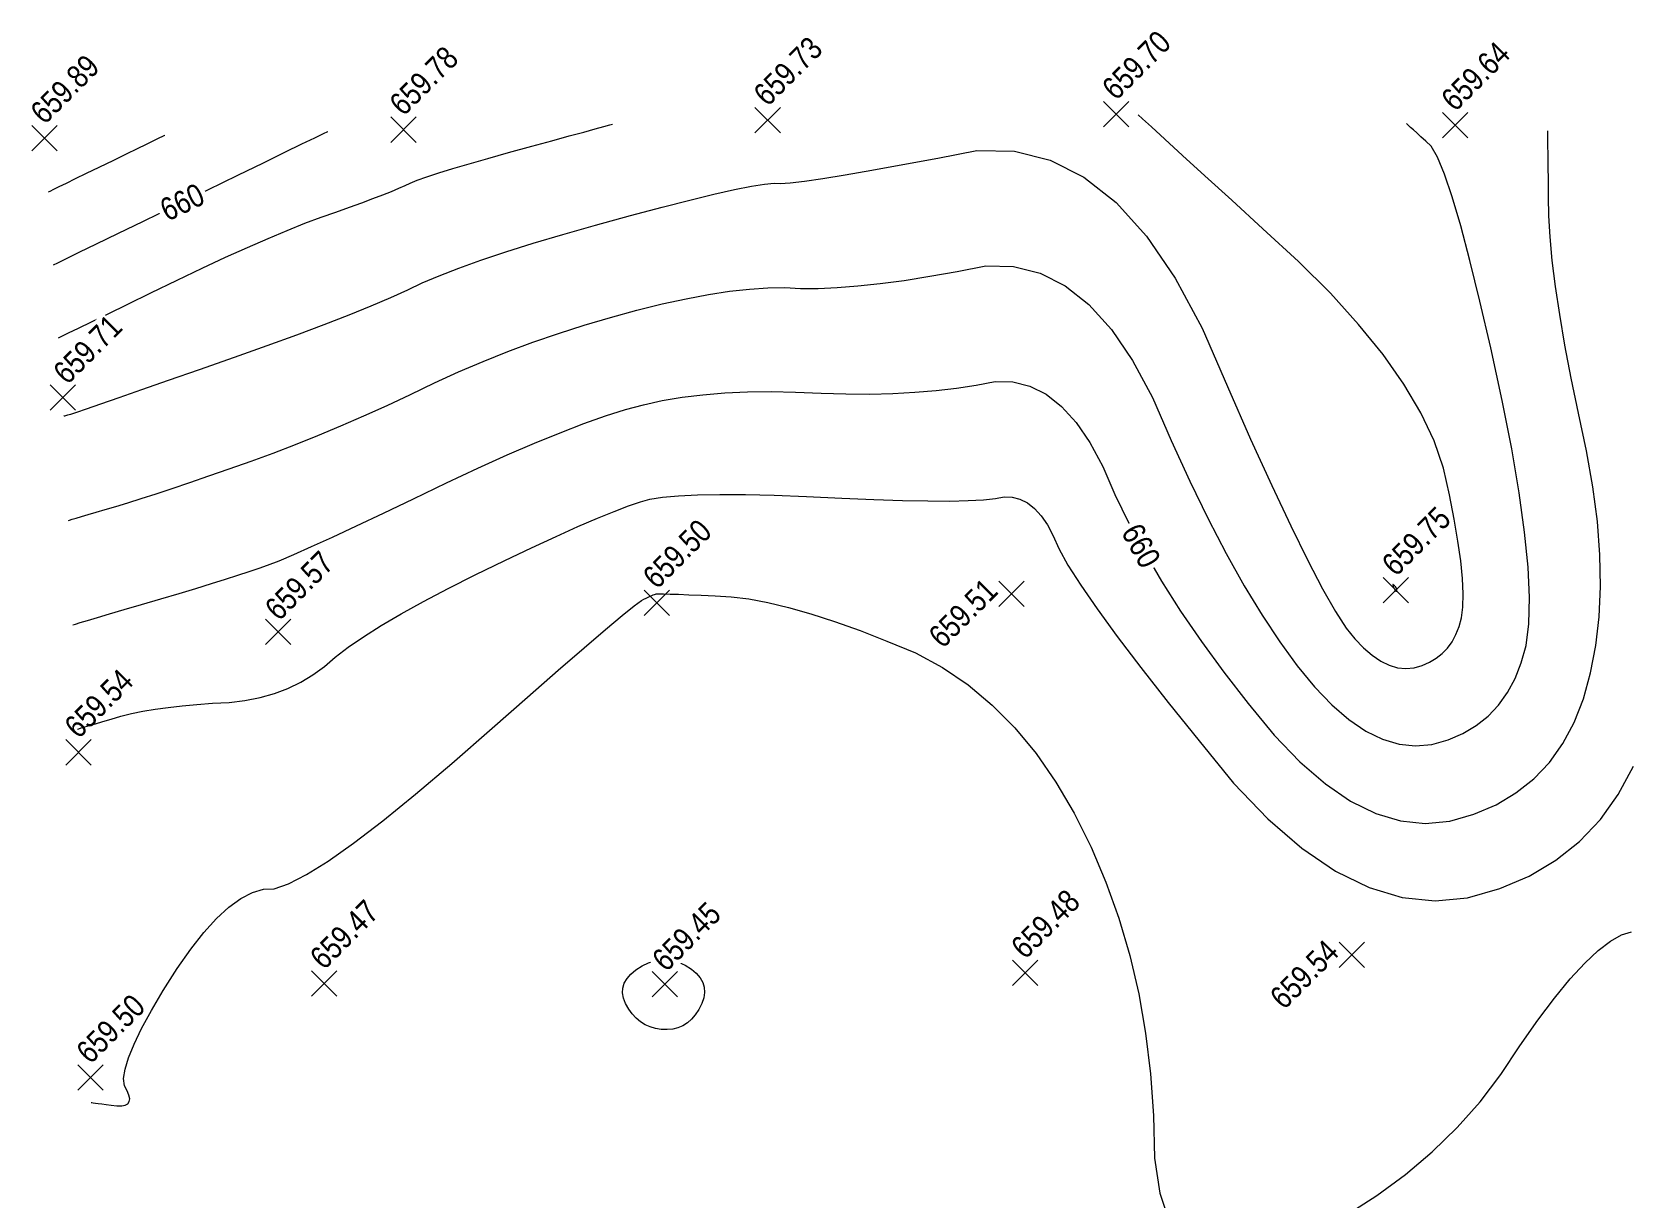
# Model space of a CAD drawing. Extents: x 408914 to 412362, y 6133812 to 6135729.
# Drawn here: x 410461.3 to 410524.1, y 6133899.8 to 6133945.8 of the extents above; entities that cross this region are included whole.
import ezdxf

# ---------------------------------------------------------------- set-up
doc = ezdxf.new("R2010")
doc.units = 0
doc.header["$LTSCALE"] = 5
doc.header["$PDMODE"] = 3
doc.header["$PDSIZE"] = 0.5
doc.layers.add('C-TOPO-MAJR', color=7, linetype='Continuous', lineweight=15, true_color=0xd3aa5f)
doc.layers.add('C-TOPO-MINR', color=7, linetype='Continuous', lineweight=13, true_color=0xe9d5af)
doc.layers.add('C-TOPO-MAJR-TEXT', color=7, linetype='Continuous', true_color=0x644b1b)
doc.layers.add('T-ELEVATION', color=48, linetype='Continuous', lineweight=18)
doc.layers.add('T-ELEVATION-T', color=48, linetype='Continuous', lineweight=18)
doc.styles.add('ELEVATION', font='ARIALN.TTF', dxfattribs={"height": 2.5})
doc.styles.get("Standard").update_dxf_attribs({"font": 'ARIALN.TTF'})

msp = doc.modelspace()

# ---------------------------------------------------------------- linework, layer by layer
at = {"layer": 'C-TOPO-MAJR', "flags": 128}
for points in [[(410462.117, 6133936.656), (410462.117, 6133936.656), (410462.286, 6133936.739), (410462.624, 6133936.903), (410463.131, 6133937.149), (410463.807, 6133937.478), (410464.651, 6133937.889), (410465.665, 6133938.382), (410466.848, 6133938.958), (410468.2, 6133939.615), (410469.382, 6133940.191), (410470.396, 6133940.684), (410471.241, 6133941.095), (410471.917, 6133941.424), (410472.424, 6133941.67), (410472.762, 6133941.835), (410472.931, 6133941.917), (410472.931, 6133941.917)], [(410462.884, 6133922.455), (410462.884, 6133922.455), (410462.98, 6133922.484), (410463.173, 6133922.541), (410463.462, 6133922.626), (410463.848, 6133922.74), (410464.33, 6133922.882), (410464.908, 6133923.052), (410465.583, 6133923.251), (410466.355, 6133923.479), (410467.072, 6133923.692), (410467.734, 6133923.892), (410468.342, 6133924.078), (410468.895, 6133924.251), (410469.393, 6133924.409), (410469.838, 6133924.554), (410470.227, 6133924.684), (410470.562, 6133924.801), (410471.019, 6133924.983), (410471.597, 6133925.229), (410472.297, 6133925.539), (410473.118, 6133925.913), (410474.061, 6133926.352), (410475.126, 6133926.855), (410476.312, 6133927.423), (410477.62, 6133928.054), (410478.853, 6133928.631), (410480.01, 6133929.154), (410481.093, 6133929.621), (410482.101, 6133930.033), (410483.034, 6133930.391), (410483.892, 6133930.694), (410484.675, 6133930.942), (410485.383, 6133931.135), (410486.128, 6133931.298), (410486.911, 6133931.43), (410487.731, 6133931.532), (410488.589, 6133931.603), (410489.484, 6133931.645), (410490.416, 6133931.655), (410491.386, 6133931.636), (410492.394, 6133931.586), (410493.368, 6133931.56), (410494.308, 6133931.558), (410495.215, 6133931.58), (410496.089, 6133931.627), (410496.929, 6133931.697), (410497.735, 6133931.792), (410498.508, 6133931.91), (410499.248, 6133932.053), (410499.954, 6133932.04), (410500.628, 6133931.871), (410501.269, 6133931.547), (410501.877, 6133931.067), (410502.452, 6133930.431), (410502.994, 6133929.64), (410503.503, 6133928.693), (410503.98, 6133927.59), (410504.525, 6133926.469), (410505.138, 6133925.329), (410505.82, 6133924.171), (410506.57, 6133922.994), (410507.388, 6133921.799), (410508.275, 6133920.586), (410509.231, 6133919.354), (410510.254, 6133918.103), (410511.27, 6133917.044), (410512.276, 6133916.176), (410513.274, 6133915.499), (410514.264, 6133915.014), (410515.245, 6133914.719), (410516.217, 6133914.616), (410517.181, 6133914.703), (410518.136, 6133914.982), (410519.007, 6133915.354), (410519.793, 6133915.819), (410520.495, 6133916.376), (410521.113, 6133917.026), (410521.646, 6133917.769), (410522.094, 6133918.604), (410522.459, 6133919.532), (410522.738, 6133920.553), (410522.942, 6133921.632), (410523.071, 6133922.768), (410523.124, 6133923.962), (410523.102, 6133925.214), (410523.004, 6133926.524), (410522.83, 6133927.891), (410522.581, 6133929.316), (410522.257, 6133930.798), (410521.972, 6133932.188), (410521.726, 6133933.486), (410521.52, 6133934.691), (410521.353, 6133935.804), (410521.225, 6133936.825), (410521.137, 6133937.753), (410521.089, 6133938.589), (410521.079, 6133939.333), (410521.071, 6133939.983), (410521.064, 6133940.541), (410521.058, 6133941.006), (410521.054, 6133941.377), (410521.05, 6133941.656), (410521.048, 6133941.842), (410521.047, 6133941.935), (410521.047, 6133941.935)]]:
    msp.add_lwpolyline(points, dxfattribs=at)
at = {"layer": 'C-TOPO-MINR', "ltscale": 0.1, "flags": 128}
for points in [[(410462.32, 6133933.781), (410462.32, 6133933.781), (410462.45, 6133933.844), (410462.71, 6133933.97), (410463.099, 6133934.16), (410463.619, 6133934.412), (410464.268, 6133934.728), (410465.047, 6133935.107), (410465.956, 6133935.549), (410466.995, 6133936.054), (410467.976, 6133936.522), (410468.901, 6133936.952), (410469.769, 6133937.344), (410470.579, 6133937.698), (410471.333, 6133938.015), (410472.029, 6133938.294), (410472.668, 6133938.535), (410473.251, 6133938.738), (410473.785, 6133938.928), (410474.271, 6133939.105), (410474.709, 6133939.268), (410475.099, 6133939.417), (410475.441, 6133939.553), (410475.735, 6133939.675), (410475.981, 6133939.785), (410476.178, 6133939.88), (410476.465, 6133939.995), (410476.842, 6133940.129), (410477.308, 6133940.282), (410477.862, 6133940.454), (410478.507, 6133940.645), (410479.24, 6133940.856), (410480.063, 6133941.085), (410480.975, 6133941.334), (410481.774, 6133941.552), (410482.458, 6133941.738), (410483.028, 6133941.894), (410483.484, 6133942.018), (410483.826, 6133942.112), (410484.054, 6133942.174), (410484.168, 6133942.205), (410484.168, 6133942.205)], [(410462.52, 6133930.685), (410462.52, 6133930.685), (410462.528, 6133930.687), (410462.543, 6133930.692), (410462.567, 6133930.699), (410462.598, 6133930.708), (410462.637, 6133930.72), (410462.685, 6133930.734), (410462.74, 6133930.75), (410462.802, 6133930.768), (410463.031, 6133930.845), (410463.424, 6133930.98), (410463.983, 6133931.173), (410464.707, 6133931.424), (410465.596, 6133931.733), (410466.651, 6133932.101), (410467.871, 6133932.527), (410469.256, 6133933.01), (410470.539, 6133933.468), (410471.72, 6133933.899), (410472.798, 6133934.305), (410473.775, 6133934.684), (410474.649, 6133935.037), (410475.421, 6133935.363), (410476.091, 6133935.664), (410476.659, 6133935.938), (410477.329, 6133936.225), (410478.101, 6133936.526), (410478.975, 6133936.839), (410479.951, 6133937.165), (410481.029, 6133937.503), (410482.209, 6133937.855), (410483.491, 6133938.22), (410484.875, 6133938.597), (410486.116, 6133938.926), (410487.212, 6133939.206), (410488.165, 6133939.438), (410488.974, 6133939.621), (410489.639, 6133939.755), (410490.16, 6133939.841), (410490.538, 6133939.878), (410490.771, 6133939.867), (410491.169, 6133939.894), (410491.73, 6133939.959), (410492.455, 6133940.064), (410493.343, 6133940.207), (410494.396, 6133940.389), (410495.612, 6133940.61), (410496.992, 6133940.869), (410498.536, 6133941.167), (410500.011, 6133941.14), (410501.418, 6133940.788), (410502.755, 6133940.11), (410504.025, 6133939.108), (410505.225, 6133937.781), (410506.357, 6133936.129), (410507.42, 6133934.152), (410508.415, 6133931.85), (410509.328, 6133929.783), (410510.16, 6133927.951), (410510.91, 6133926.354), (410511.58, 6133924.993), (410512.168, 6133923.867), (410512.675, 6133922.976), (410513.1, 6133922.32), (410513.444, 6133921.9), (410513.786, 6133921.544), (410514.124, 6133921.252), (410514.46, 6133921.024), (410514.792, 6133920.861), (410515.122, 6133920.762), (410515.449, 6133920.727), (410515.773, 6133920.757), (410516.094, 6133920.851), (410516.387, 6133920.976), (410516.652, 6133921.132), (410516.888, 6133921.319), (410517.095, 6133921.538), (410517.274, 6133921.787), (410517.425, 6133922.068), (410517.548, 6133922.38), (410517.642, 6133922.724), (410517.695, 6133923.155), (410517.709, 6133923.674), (410517.682, 6133924.28), (410517.614, 6133924.974), (410517.507, 6133925.756), (410517.358, 6133926.626), (410517.17, 6133927.584), (410516.941, 6133928.629), (410516.565, 6133929.705), (410516.042, 6133930.81), (410515.372, 6133931.946), (410514.554, 6133933.111), (410513.59, 6133934.307), (410512.478, 6133935.533), (410511.219, 6133936.789), (410509.813, 6133938.075), (410508.583, 6133939.2), (410507.528, 6133940.165), (410506.649, 6133940.969), (410505.946, 6133941.612), (410505.419, 6133942.094), (410505.068, 6133942.415), (410504.892, 6133942.576), (410504.892, 6133942.576)], [(410462.702, 6133926.57), (410462.702, 6133926.57), (410462.754, 6133926.586), (410462.858, 6133926.616), (410463.014, 6133926.662), (410463.223, 6133926.724), (410463.484, 6133926.801), (410463.797, 6133926.893), (410464.161, 6133927.001), (410464.579, 6133927.124), (410465.051, 6133927.269), (410465.579, 6133927.436), (410466.162, 6133927.626), (410466.801, 6133927.837), (410467.495, 6133928.071), (410468.244, 6133928.327), (410469.049, 6133928.606), (410469.909, 6133928.906), (410470.779, 6133929.225), (410471.658, 6133929.564), (410472.548, 6133929.922), (410473.447, 6133930.298), (410474.355, 6133930.694), (410475.274, 6133931.109), (410476.202, 6133931.543), (410477.139, 6133931.996), (410478.091, 6133932.428), (410479.056, 6133932.84), (410480.034, 6133933.23), (410481.026, 6133933.599), (410482.031, 6133933.947), (410483.05, 6133934.274), (410484.083, 6133934.581), (410485.129, 6133934.866), (410486.122, 6133935.112), (410487.062, 6133935.318), (410487.948, 6133935.485), (410488.781, 6133935.612), (410489.561, 6133935.7), (410490.288, 6133935.748), (410490.962, 6133935.757), (410491.583, 6133935.726), (410492.268, 6133935.727), (410493.019, 6133935.759), (410493.835, 6133935.822), (410494.716, 6133935.917), (410495.662, 6133936.043), (410496.674, 6133936.201), (410497.75, 6133936.39), (410498.892, 6133936.61), (410499.983, 6133936.59), (410501.023, 6133936.33), (410502.012, 6133935.829), (410502.951, 6133935.088), (410503.839, 6133934.106), (410504.676, 6133932.884), (410505.462, 6133931.422), (410506.197, 6133929.72), (410506.926, 6133928.126), (410507.649, 6133926.64), (410508.365, 6133925.262), (410509.075, 6133923.994), (410509.778, 6133922.833), (410510.475, 6133921.781), (410511.165, 6133920.837), (410511.849, 6133920.002), (410512.528, 6133919.294), (410513.2, 6133918.714), (410513.867, 6133918.262), (410514.528, 6133917.937), (410515.184, 6133917.741), (410515.833, 6133917.672), (410516.477, 6133917.73), (410517.115, 6133917.917), (410517.697, 6133918.165), (410518.222, 6133918.475), (410518.691, 6133918.848), (410519.104, 6133919.282), (410519.46, 6133919.778), (410519.76, 6133920.336), (410520.003, 6133920.956), (410520.19, 6133921.638), (410520.297, 6133922.495), (410520.323, 6133923.526), (410520.269, 6133924.731), (410520.135, 6133926.111), (410519.921, 6133927.665), (410519.627, 6133929.393), (410519.253, 6133931.296), (410518.798, 6133933.374), (410518.373, 6133935.216), (410517.978, 6133936.823), (410517.613, 6133938.196), (410517.277, 6133939.333), (410516.971, 6133940.236), (410516.696, 6133940.904), (410516.45, 6133941.336), (410516.233, 6133941.534), (410516.044, 6133941.707), (410515.882, 6133941.856), (410515.747, 6133941.979), (410515.638, 6133942.078), (410515.557, 6133942.152), (410515.503, 6133942.202), (410515.476, 6133942.227), (410515.476, 6133942.227)], [(410461.914, 6133939.532), (410461.914, 6133939.532), (410461.985, 6133939.567), (410462.129, 6133939.637), (410462.344, 6133939.742), (410462.631, 6133939.881), (410462.99, 6133940.056), (410463.42, 6133940.265), (410463.923, 6133940.509), (410464.497, 6133940.789), (410464.999, 6133941.033), (410465.429, 6133941.242), (410465.788, 6133941.417), (410466.075, 6133941.556), (410466.29, 6133941.661), (410466.434, 6133941.731), (410466.506, 6133941.766), (410466.506, 6133941.766)], [(410463.066, 6133918.341), (410463.066, 6133918.341), (410463.113, 6133918.355), (410463.208, 6133918.383), (410463.351, 6133918.425), (410463.541, 6133918.481), (410463.779, 6133918.551), (410464.064, 6133918.635), (410464.397, 6133918.733), (410464.777, 6133918.845), (410465.192, 6133918.948), (410465.64, 6133919.04), (410466.122, 6133919.123), (410466.639, 6133919.196), (410467.189, 6133919.259), (410467.774, 6133919.313), (410468.392, 6133919.356), (410469.044, 6133919.39), (410469.668, 6133919.466), (410470.262, 6133919.583), (410470.827, 6133919.743), (410471.364, 6133919.945), (410471.871, 6133920.189), (410472.35, 6133920.474), (410472.799, 6133920.802), (410473.22, 6133921.172), (410473.733, 6133921.565), (410474.339, 6133921.983), (410475.037, 6133922.424), (410475.827, 6133922.889), (410476.71, 6133923.378), (410477.685, 6133923.891), (410478.752, 6133924.428), (410479.912, 6133924.988), (410480.974, 6133925.491), (410481.936, 6133925.937), (410482.8, 6133926.325), (410483.565, 6133926.655), (410484.231, 6133926.929), (410484.798, 6133927.144), (410485.267, 6133927.303), (410485.636, 6133927.404), (410486.134, 6133927.483), (410486.76, 6133927.542), (410487.514, 6133927.579), (410488.396, 6133927.595), (410489.406, 6133927.589), (410490.545, 6133927.562), (410491.811, 6133927.515), (410493.205, 6133927.445), (410494.467, 6133927.393), (410495.597, 6133927.357), (410496.595, 6133927.339), (410497.461, 6133927.337), (410498.195, 6133927.351), (410498.797, 6133927.383), (410499.266, 6133927.431), (410499.603, 6133927.496), (410499.926, 6133927.49), (410500.233, 6133927.413), (410500.526, 6133927.265), (410500.803, 6133927.046), (410501.065, 6133926.756), (410501.313, 6133926.395), (410501.545, 6133925.963), (410501.762, 6133925.46), (410502.123, 6133924.812), (410502.627, 6133924.018), (410503.274, 6133923.079), (410504.065, 6133921.995), (410504.998, 6133920.765), (410506.075, 6133919.39), (410507.296, 6133917.87), (410508.659, 6133916.205), (410510.011, 6133914.794), (410511.352, 6133913.638), (410512.682, 6133912.737), (410514, 6133912.09), (410515.306, 6133911.697), (410516.601, 6133911.56), (410517.885, 6133911.677), (410519.157, 6133912.048), (410520.317, 6133912.543), (410521.364, 6133913.162), (410522.299, 6133913.904), (410523.122, 6133914.77), (410523.831, 6133915.759), (410524.429, 6133916.872)], [(410515.087, 6133923.871), (410515.084, 6133923.885), (410515.079, 6133923.899), (410515.072, 6133923.914), (410515.062, 6133923.929), (410515.05, 6133923.946), (410515.036, 6133923.963), (410515.019, 6133923.98), (410515.001, 6133923.999), (410514.98, 6133924.018), (410514.963, 6133924.031), (410514.951, 6133924.037), (410514.943, 6133924.037), (410514.94, 6133924.03), (410514.941, 6133924.016), (410514.946, 6133923.997), (410514.956, 6133923.97), (410514.97, 6133923.938), (410514.983, 6133923.908), (410514.995, 6133923.882), (410515.005, 6133923.86), (410515.015, 6133923.841), (410515.023, 6133923.825), (410515.029, 6133923.813), (410515.035, 6133923.804), (410515.04, 6133923.798), (410515.044, 6133923.794), (410515.048, 6133923.79), (410515.053, 6133923.787), (410515.057, 6133923.785), (410515.061, 6133923.784), (410515.065, 6133923.783), (410515.069, 6133923.784), (410515.074, 6133923.785), (410515.077, 6133923.786), (410515.081, 6133923.788), (410515.084, 6133923.791), (410515.086, 6133923.794), (410515.089, 6133923.797), (410515.091, 6133923.801), (410515.092, 6133923.805), (410515.093, 6133923.809), (410515.094, 6133923.814), (410515.094, 6133923.821), (410515.094, 6133923.829), (410515.093, 6133923.838), (410515.092, 6133923.848), (410515.09, 6133923.859), (410515.087, 6133923.871)], [(410463.598, 6133903.608), (410463.598, 6133903.608), (410463.627, 6133903.604), (410463.684, 6133903.597), (410463.769, 6133903.586), (410463.882, 6133903.571), (410464.024, 6133903.552), (410464.195, 6133903.529), (410464.394, 6133903.503), (410464.621, 6133903.473), (410464.806, 6133903.472), (410464.948, 6133903.499), (410465.048, 6133903.556), (410465.106, 6133903.641), (410465.121, 6133903.755), (410465.094, 6133903.897), (410465.025, 6133904.069), (410464.913, 6133904.269), (410464.883, 6133904.554), (410464.937, 6133904.922), (410465.073, 6133905.374), (410465.293, 6133905.91), (410465.594, 6133906.53), (410465.979, 6133907.233), (410466.447, 6133908.021), (410466.997, 6133908.893), (410467.531, 6133909.658), (410468.049, 6133910.317), (410468.551, 6133910.87), (410469.036, 6133911.317), (410469.505, 6133911.657), (410469.959, 6133911.892), (410470.396, 6133912.02), (410470.816, 6133912.041), (410471.383, 6133912.234), (410472.094, 6133912.599), (410472.951, 6133913.134), (410473.953, 6133913.841), (410475.1, 6133914.719), (410476.392, 6133915.768), (410477.83, 6133916.988), (410479.413, 6133918.38), (410480.811, 6133919.603), (410482.023, 6133920.659), (410483.05, 6133921.547), (410483.891, 6133922.266), (410484.547, 6133922.818), (410485.017, 6133923.202), (410485.302, 6133923.418), (410485.401, 6133923.466), (410485.492, 6133923.509), (410485.574, 6133923.547), (410485.648, 6133923.58), (410485.713, 6133923.608), (410485.77, 6133923.632), (410485.819, 6133923.65), (410485.859, 6133923.664), (410485.89, 6133923.672), (410485.997, 6133923.676), (410486.178, 6133923.675), (410486.435, 6133923.668), (410486.767, 6133923.657), (410487.173, 6133923.641), (410487.655, 6133923.619), (410488.211, 6133923.593), (410488.842, 6133923.562), (410489.535, 6133923.476), (410490.29, 6133923.335), (410491.106, 6133923.14), (410491.984, 6133922.89), (410492.923, 6133922.586), (410493.924, 6133922.227), (410494.986, 6133921.813), (410496.11, 6133921.345), (410497.177, 6133920.768), (410498.186, 6133920.082), (410499.138, 6133919.287), (410500.032, 6133918.383), (410500.869, 6133917.371), (410501.649, 6133916.25), (410502.371, 6133915.02), (410503.036, 6133913.681), (410503.623, 6133912.299), (410504.131, 6133910.874), (410504.562, 6133909.406), (410504.914, 6133907.894), (410505.188, 6133906.339), (410505.383, 6133904.742), (410505.501, 6133903.101), (410505.54, 6133901.416), (410505.745, 6133900.024), (410506.115, 6133898.924)], [(410513.095, 6133899.166), (410514.305, 6133899.938), (410515.437, 6133900.771), (410516.493, 6133901.664), (410517.473, 6133902.618), (410518.376, 6133903.632), (410519.202, 6133904.707), (410519.952, 6133905.842), (410520.657, 6133906.849), (410521.318, 6133907.729), (410521.935, 6133908.482), (410522.508, 6133909.107), (410523.036, 6133909.605), (410523.52, 6133909.976), (410523.96, 6133910.219), (410524.356, 6133910.334)], [(410485.088, 6133908.838), (410485.335, 6133908.998), (410485.581, 6133909.119), (410485.825, 6133909.201), (410486.069, 6133909.244), (410486.312, 6133909.247), (410486.553, 6133909.211), (410486.794, 6133909.136), (410487.034, 6133909.022), (410487.272, 6133908.869), (410487.466, 6133908.706), (410487.615, 6133908.532), (410487.719, 6133908.348), (410487.778, 6133908.153), (410487.792, 6133907.949), (410487.761, 6133907.734), (410487.685, 6133907.508), (410487.564, 6133907.273), (410487.429, 6133907.068), (410487.279, 6133906.894), (410487.115, 6133906.75), (410486.937, 6133906.637), (410486.744, 6133906.555), (410486.536, 6133906.503), (410486.314, 6133906.482), (410486.078, 6133906.492), (410485.855, 6133906.528), (410485.646, 6133906.59), (410485.45, 6133906.678), (410485.268, 6133906.793), (410485.099, 6133906.933), (410484.944, 6133907.1), (410484.802, 6133907.293), (410484.674, 6133907.512), (410484.592, 6133907.723), (410484.558, 6133907.928), (410484.57, 6133908.124), (410484.629, 6133908.314), (410484.735, 6133908.496), (410484.888, 6133908.671), (410485.088, 6133908.838)]]:
    msp.add_lwpolyline(points, dxfattribs=at)
at = {"layer": 'T-ELEVATION'}
for p in [(410490.282, 6133942.366, 659.73), (410504.026, 6133942.604, 659.7), (410461.764, 6133941.654, 659.89), (410475.922, 6133941.987, 659.78), (410517.401, 6133942.163, 659.64), (410462.488, 6133931.415, 659.71), (410499.902, 6133923.673, 659.51), (410515.061, 6133923.823, 659.75), (410485.914, 6133923.323, 659.5), (410470.979, 6133922.182, 659.57), (410463.106, 6133917.422, 659.54), (410513.319, 6133909.437, 659.54), (410472.786, 6133908.304, 659.47), (410500.437, 6133908.721, 659.48), (410486.225, 6133908.273, 659.45), (410463.573, 6133904.588, 659.5)]:
    msp.add_point(p, dxfattribs=at)

# ---------------------------------------------------------------- texts
at = {"layer": 'T-ELEVATION-T', "style": 'ELEVATION'}
for s, p in [('659.78', (410475.922, 6133942.487)), ('659.73', (410490.282, 6133942.866)), ('659.70', (410504.026, 6133943.104)), ('659.64', (410517.401, 6133942.663)), ('659.89', (410461.764, 6133942.154)), ('659.75', (410515.061, 6133924.323)), ('659.50', (410485.914, 6133923.823)), ('659.57', (410471.011, 6133922.569)), ('659.51', (410497.188, 6133921.487)), ('659.54', (410463.106, 6133917.922)), ('659.48', (410500.437, 6133909.221)), ('659.47', (410472.786, 6133908.804)), ('659.54', (410510.649, 6133907.235)), ('659.50', (410463.573, 6133905.088))]:
    msp.add_text(s, height=0.8996, rotation=44.99999, dxfattribs=at).set_placement(p)

# ---------------------------------------------------------------- next in the draw order: texts
at = {"layer": 'C-TOPO-MAJR-TEXT', "char_height": 0.9, "attachment_point": 5, "bg_fill": 3, "box_fill_scale": 1.15, "bg_fill_color": 256, "bg_fill_transparency": 0}
for insert, rotation in [((410467.194, 6133939.126, 659.8), 25.94093), ((410505.008, 6133925.571, 659.6), 298.93417)]:
    msp.add_mtext('660', dxfattribs=dict(at, insert=insert, rotation=rotation))
at = {"layer": 'T-ELEVATION-T', "char_height": 0.8996, "width": 2.87868, "attachment_point": 1, "rotation": 44.99999, "style": 'ELEVATION', "bg_fill": 3, "box_fill_scale": 1.15, "bg_fill_color": 256, "bg_fill_true_color": 256, "bg_fill_transparency": 0}
for s, insert in [('659.71', (410462.027, 6133932.529)), ('659.45', (410485.644, 6133909.361))]:
    msp.add_mtext(s, dxfattribs=dict(at, insert=insert))

doc.saveas('drawing.dxf')
